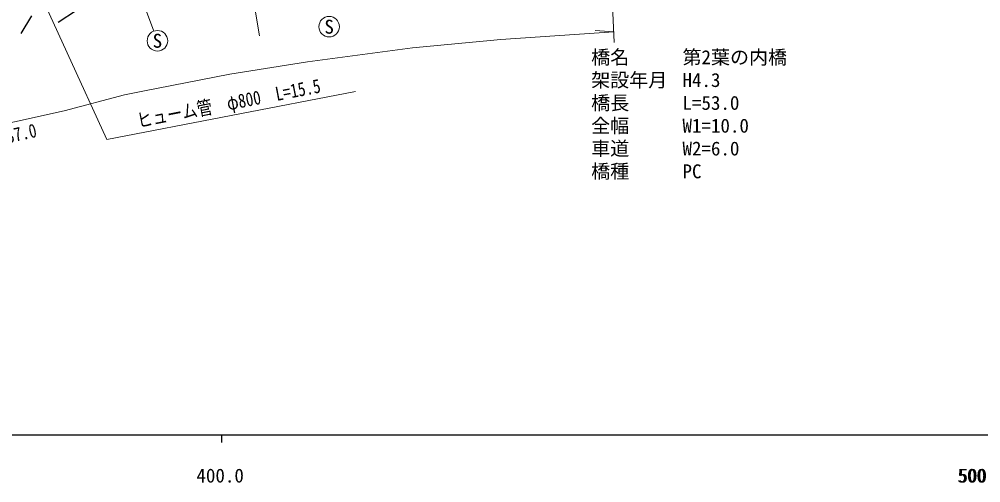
# Model space of a CAD drawing. Units: millimetres at full size, sheet at 1:1000; details may follow other scales. Extents: x 40000 to 680000, y 20000 to 380000.
# Drawn here: x 441440 to 567798, y 198715 to 259635 of the extents above; entities that cross this region are included whole.
import ezdxf
from ezdxf.enums import TextEntityAlignment as Align

# ---------------------------------------------------------------- set-up
doc = ezdxf.new("R2010")
doc.units = ezdxf.units.MM
doc.header["$LTSCALE"] = 1000
for name, color, linetype, lineweight in [('M-BGD', 7, 'Continuous', 25), ('M-STR-HTXT', 7, 'Continuous', 13), ('M-TTL-BAND', 7, 'Continuous', 25)]:
    doc.layers.add(name, color=color, linetype=linetype, lineweight=lineweight)
doc.styles.add('ＭＳ ゴシック', font='')
doc.styles.get('ＭＳ ゴシック').set_extended_font_data('MS Gothic')

msp = doc.modelspace()

# ---------------------------------------------------------------- linework, layer by layer
at = {"layer": 'M-BGD'}
for points in [[(446564, 259271), (448975, 260831)], [(443041, 260089), (441650, 257771)]]:
    msp.add_lwpolyline(points, dxfattribs=at)
at = {"layer": 'M-STR-HTXT'}
for p, q in [((473021, 257462), (467624, 289863)), ((519638, 256572), (518275, 285195)), ((450574, 281116), (459128, 258069)), ((519572, 257963), (517124, 258144))]:
    msp.add_line(p, q, dxfattribs=at)
for points in [[(437256, 278049), (452956, 243819), (485616, 250140)], [(386554, 237311), (402071, 238977), (428118, 243331), (447330, 247589), (455290, 249684), (457703, 250197), (469097, 252413), (479326, 254057), (493136, 255859), (504747, 256986), (519572, 257963)]]:
    msp.add_lwpolyline(points, dxfattribs=at)
for centre in [(482165, 258652), (459598, 256803)]:
    msp.add_circle(centre, 1350, dxfattribs=at)
at = {"layer": 'M-TTL-BAND'}
for p, q in [((40000, 205000), (579000, 205000)), ((468000, 205000), (468000, 204000))]:
    msp.add_line(p, q, dxfattribs=at)

# ---------------------------------------------------------------- texts
at = {"layer": 'M-STR-HTXT', "style": 'ＭＳ ゴシック'}
for p in [(482165, 258652), (459598, 256803)]:
    msp.add_text('S', height=1833, dxfattribs=at).set_placement(p, align=Align.MIDDLE_CENTER)
for s, p in [('橋名', (516599, 253179)), ('第2葉の内橋', (528599, 253179)), ('架設年月', (516599, 250179)), ('H4.3', (528599, 250179)), ('橋長', (516599, 247179)), ('L=53.0', (528599, 247179)), ('全幅', (516599, 244179)), ('W1=10.0', (528599, 244179)), ('車道', (516599, 241179)), ('W2=6.0', (528599, 241179)), ('橋種', (516599, 238179)), ('PC', (528599, 238179))]:
    msp.add_text(s, height=1833, dxfattribs=at).set_placement(p, align=Align.BOTTOM_LEFT)
at = {"layer": 'M-STR-HTXT', "style": 'ＭＳ ゴシック', "width": 0.8}
for s, rotation, p in [('ヒューム管\u3000φ800  L=15.5', 10.953, (469250, 247164)), ('側\u3000溝\u3000L=137.0', 12.496, (436673, 242026))]:
    msp.add_text(s, height=1833, rotation=rotation, dxfattribs=at).set_placement(p, align=Align.BOTTOM_CENTER)
at = {"layer": 'M-TTL-BAND', "style": 'ＭＳ ゴシック'}
for s, p in [('400.0', (467844, 198195)), ('500.0', (567844, 198195)), ('500.0', (568000, 198195))]:
    msp.add_text(s, height=1833, dxfattribs=at).set_placement(p, align=Align.BOTTOM_CENTER)

doc.saveas('drawing.dxf')
